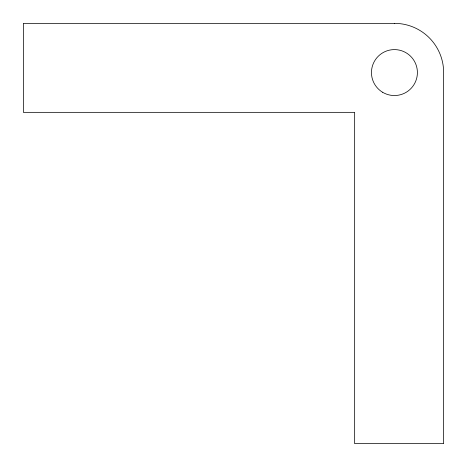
<?xml version="1.0" encoding="UTF-8"?>
<svg xmlns="http://www.w3.org/2000/svg" width="467" height="467" viewBox="0 0 467 467"><rect width="100%" height="100%" fill="white"/><g stroke="black" fill="none" stroke-linecap="round" stroke-linejoin="round"><path stroke-width="0.7" d="M394.428 23.35L23.35 23.35L23.35 112.343L354.657 112.343L354.657 443.65L443.65 443.65L443.65 72.572A49.222 49.222 0 0 0 394.428 23.35M382.596 92.262A22.976 22.976 0 0 0 417.399 72.975A22.976 22.976 0 0 0 383.29 52.479A22.976 22.976 0 0 0 382.596 92.262"/></g></svg>
